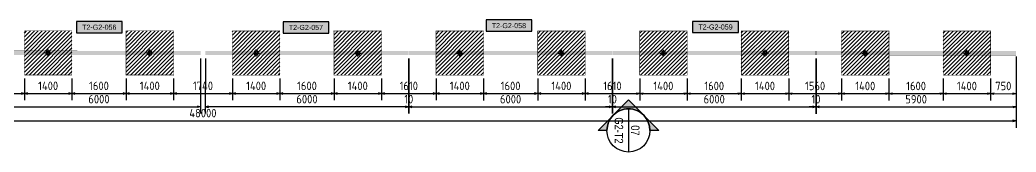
# Model space of a CAD drawing. Header units: centimetres. Extents: x -6122352 to 6876996, y -1694241 to 2592194.
# Drawn here: x 3323318 to 3352721, y 711461 to 715347 of the extents above; entities that cross this region are included whole.
import ezdxf
from ezdxf.enums import TextEntityAlignment as Align

# ---------------------------------------------------------------- set-up
doc = ezdxf.new("R2010")
doc.units = ezdxf.units.CM
doc.header["$MEASUREMENT"] = 0
doc.header["$PDMODE"] = 66
doc.header["$PDSIZE"] = 100
doc.linetypes.add('CENTER', pattern=[2, 1.25, -0.25, 0.25, -0.25])
doc.layers.get('Defpoints').update_dxf_attribs({"color": 255, "linetype": 'CENTER'})
for name, color, linetype in [('00-MI-DIM', 7, 'Continuous'), ('@MI-FOOTINGS', 7, 'Continuous'), ('@MI-TYPE-02', 6, 'Continuous'), ('PANEL-TAGS', 7, 'Continuous')]:
    doc.layers.add(name, color=color, linetype=linetype)
doc.styles.add('Arial Narrow', font='ARIALN.TTF', dxfattribs={"width": 0.95, "height": 500})
doc.styles.add('PANELTAG_STYLE', font='arial.ttf')
doc.styles.add('Schueco-BEMSTIL', font='isocpeur.ttf', dxfattribs={"width": 0.9})
doc.dimstyles.new('MI- JWC-TXT-2.5 MM', dxfattribs={"dimscale": 1.5, "dimtxt": 2.5, "dimasz": 1, "dimexe": 2, "dimexo": 1, "dimgap": 1, "dimtad": 1, "dimdec": 0, "dimdsep": 46, "dimtxsty": 'Schueco-BEMSTIL', "dimblk": 'OPEN30', "dimcen": 0, "dimdle": 2, "dimclrd": 140, "dimclre": 8, "dimclrt": 40, "dimadec": 0, "dimazin": 2, "dimtfac": 1, "dimtdec": 0, "dimtix": 1, "dimtmove": 2, "dimatfit": 3, "dimldrblk": 'OPEN', "dimfxl": 2, "dimlwd": -1, "dimlwe": -1, "dimarcsym": 0})

# ---------------------------------------------------------------- blocks, each defined once
blk = doc.blocks.new('_Open30')
at = {"color": 0, "linetype": 'ByBlock', "lineweight": -2}
for p, q in [((-1, 0.27), (0, 0)), ((0, 0), (-1, -0.27)), ((0, 0), (-1, 0))]:
    blk.add_line(p, q, dxfattribs=at)
blk = doc.blocks.new('*D964')
at = {"layer": '00-MI-DIM', "color": 8, "transparency": 16777216}
for p, q in [((436951, -173340), (438574, -173340)), ((436949, -179340), (438573, -179340))]:
    blk.add_line(p, q, dxfattribs=at)
at = {"layer": '00-MI-DIM', "color": 140, "transparency": 16777216}
blk.add_line((438373, -179240), (438374, -173440), dxfattribs=at)
at = {"layer": 'Defpoints', "color": 0, "transparency": 16777216}
for p in [(436851, -173340), (438374, -173340), (436849, -179340)]:
    blk.add_point(p, dxfattribs=at)
at = {"layer": '00-MI-DIM', "color": 140, "transparency": 16777216, "xscale": 100, "yscale": 100, "zscale": 100}
for p, rotation in [((438374, -173340), 89.98973417893167), ((438373, -179340), 269.9897341789317)]:
    blk.add_blockref('_Open30', p, dxfattribs=dict(at, rotation=rotation))
at = {"layer": '00-MI-DIM', "color": 40, "transparency": 16777216, "insert": (438149, -176340), "char_height": 250, "attachment_point": 5, "rotation": 89.9897, "style": 'Schueco-BEMSTIL'}
blk.add_mtext('6000', dxfattribs=at)
blk = doc.blocks.new('_Open')
at = {"color": 0, "linetype": 'ByBlock', "lineweight": -2}
for p, q in [((-1, 0), (0, 0)), ((-1, 0), (0, 0)), ((0, 0), (-1, 0))]:
    blk.add_line(p, q, dxfattribs=at)
blk = doc.blocks.new('*D965')
at = {"layer": '00-MI-DIM', "color": 8, "transparency": 16777216}
for p, q in [((436952, -167200), (438575, -167201)), ((436951, -173200), (438574, -173201))]:
    blk.add_line(p, q, dxfattribs=at)
at = {"layer": '00-MI-DIM', "color": 140, "transparency": 16777216}
blk.add_line((438375, -167301), (438374, -173101), dxfattribs=at)
at = {"layer": 'Defpoints', "color": 0, "transparency": 16777216}
for p in [(436852, -167200), (436851, -173200), (438374, -173201)]:
    blk.add_point(p, dxfattribs=at)
at = {"layer": '00-MI-DIM', "color": 140, "transparency": 16777216, "xscale": 100, "yscale": 100, "zscale": 100}
for p, rotation in [((438375, -167201), 89.98973417893167), ((438374, -173201), 269.9897341789317)]:
    blk.add_blockref('_Open30', p, dxfattribs=dict(at, rotation=rotation))
at = {"layer": '00-MI-DIM', "color": 40, "transparency": 16777216, "insert": (438150, -170200), "char_height": 250, "attachment_point": 5, "rotation": 89.9897, "style": 'Schueco-BEMSTIL'}
blk.add_mtext('6000', dxfattribs=at)
blk = doc.blocks.new('*D966')
at = {"layer": '00-MI-DIM', "color": 140, "transparency": 16777216}
for p, q in [((438376, -167091), (438376, -166991)), ((438375, -167201), (438375, -167191)), ((438375, -167301), (438375, -167401))]:
    blk.add_line(p, q, dxfattribs=at)
at = {"layer": '00-MI-DIM', "color": 8, "transparency": 16777216}
for p, q in [((436952, -167190), (438575, -167191)), ((436952, -167200), (438575, -167201))]:
    blk.add_line(p, q, dxfattribs=at)
at = {"layer": 'Defpoints', "color": 0, "transparency": 16777216}
for p in [(436852, -167190), (436852, -167200), (438375, -167191)]:
    blk.add_point(p, dxfattribs=at)
at = {"layer": '00-MI-DIM', "color": 140, "transparency": 16777216, "xscale": 100, "yscale": 100, "zscale": 100}
for p, rotation in [((438375, -167191), 269.9897341789317), ((438375, -167201), 89.98973417893167)]:
    blk.add_blockref('_Open30', p, dxfattribs=dict(at, rotation=rotation))
at = {"layer": '00-MI-DIM', "color": 40, "transparency": 16777216, "insert": (438150, -167195), "char_height": 250, "attachment_point": 5, "rotation": 89.9897, "style": 'Schueco-BEMSTIL'}
blk.add_mtext('10', dxfattribs=at)
blk = doc.blocks.new('*D967')
at = {"layer": '00-MI-DIM', "color": 8, "transparency": 16777216}
for p, q in [((436953, -161190), (438577, -161191)), ((436952, -167190), (438575, -167191))]:
    blk.add_line(p, q, dxfattribs=at)
at = {"layer": '00-MI-DIM', "color": 140, "transparency": 16777216}
blk.add_line((438376, -167091), (438377, -161291), dxfattribs=at)
at = {"layer": 'Defpoints', "color": 0, "transparency": 16777216}
for p in [(436853, -161190), (438377, -161191), (436852, -167190)]:
    blk.add_point(p, dxfattribs=at)
at = {"layer": '00-MI-DIM', "color": 140, "transparency": 16777216, "xscale": 100, "yscale": 100, "zscale": 100}
for p, rotation in [((438377, -161191), 89.98973417893167), ((438375, -167191), 269.9897341789317)]:
    blk.add_blockref('_Open30', p, dxfattribs=dict(at, rotation=rotation))
at = {"layer": '00-MI-DIM', "color": 40, "transparency": 16777216, "insert": (438151, -164190), "char_height": 250, "attachment_point": 5, "rotation": 89.9897, "style": 'Schueco-BEMSTIL'}
blk.add_mtext('6000', dxfattribs=at)
blk = doc.blocks.new('*D968')
at = {"layer": '00-MI-DIM', "color": 140, "transparency": 16777216}
for p, q in [((438377, -161081), (438377, -160981)), ((438377, -161191), (438377, -161181)), ((438377, -161291), (438377, -161391))]:
    blk.add_line(p, q, dxfattribs=at)
at = {"layer": '00-MI-DIM', "color": 8, "transparency": 16777216}
for p, q in [((436953, -161180), (438577, -161181)), ((436953, -161190), (438577, -161191))]:
    blk.add_line(p, q, dxfattribs=at)
at = {"layer": 'Defpoints', "color": 0, "transparency": 16777216}
for p in [(436853, -161180), (436853, -161190), (438377, -161181)]:
    blk.add_point(p, dxfattribs=at)
at = {"layer": '00-MI-DIM', "color": 140, "transparency": 16777216, "xscale": 100, "yscale": 100, "zscale": 100}
for p, rotation in [((438377, -161181), 269.9897341789317), ((438377, -161191), 89.98973417893167)]:
    blk.add_blockref('_Open30', p, dxfattribs=dict(at, rotation=rotation))
at = {"layer": '00-MI-DIM', "color": 40, "transparency": 16777216, "insert": (438152, -161185), "char_height": 250, "attachment_point": 5, "rotation": 89.9897, "style": 'Schueco-BEMSTIL'}
blk.add_mtext('10', dxfattribs=at)
blk = doc.blocks.new('*D969')
at = {"layer": '00-MI-DIM', "color": 8, "transparency": 16777216}
for p, q in [((436954, -155180), (438578, -155181)), ((436953, -161180), (438577, -161181))]:
    blk.add_line(p, q, dxfattribs=at)
at = {"layer": '00-MI-DIM', "color": 140, "transparency": 16777216}
blk.add_line((438377, -161081), (438378, -155281), dxfattribs=at)
at = {"layer": 'Defpoints', "color": 0, "transparency": 16777216}
for p in [(436854, -155180), (438378, -155181), (436853, -161180)]:
    blk.add_point(p, dxfattribs=at)
at = {"layer": '00-MI-DIM', "color": 140, "transparency": 16777216, "xscale": 100, "yscale": 100, "zscale": 100}
for p, rotation in [((438378, -155181), 89.98973417893167), ((438377, -161181), 269.9897341789317)]:
    blk.add_blockref('_Open30', p, dxfattribs=dict(at, rotation=rotation))
at = {"layer": '00-MI-DIM', "color": 40, "transparency": 16777216, "insert": (438152, -158180), "char_height": 250, "attachment_point": 5, "rotation": 89.9897, "style": 'Schueco-BEMSTIL'}
blk.add_mtext('6000', dxfattribs=at)
blk = doc.blocks.new('*D970')
at = {"layer": '00-MI-DIM', "color": 8, "transparency": 16777216}
for p, q in [((436954, -155170), (438578, -155171)), ((436954, -155180), (438578, -155181))]:
    blk.add_line(p, q, dxfattribs=at)
at = {"layer": '00-MI-DIM', "color": 140, "transparency": 16777216}
for p, q in [((438378, -155071), (438378, -154971)), ((438378, -155181), (438378, -155171)), ((438378, -155281), (438378, -155381))]:
    blk.add_line(p, q, dxfattribs=at)
at = {"layer": 'Defpoints', "color": 0, "transparency": 16777216}
for p in [(436854, -155170), (436854, -155180), (438378, -155171)]:
    blk.add_point(p, dxfattribs=at)
at = {"layer": '00-MI-DIM', "color": 140, "transparency": 16777216, "xscale": 100, "yscale": 100, "zscale": 100}
for p, rotation in [((438378, -155171), 269.9897341789317), ((438378, -155181), 89.98973417893167)]:
    blk.add_blockref('_Open30', p, dxfattribs=dict(at, rotation=rotation))
at = {"layer": '00-MI-DIM', "color": 40, "transparency": 16777216, "insert": (438153, -155175), "char_height": 250, "attachment_point": 5, "rotation": 89.9897, "style": 'Schueco-BEMSTIL'}
blk.add_mtext('10', dxfattribs=at)
blk = doc.blocks.new('*D971')
at = {"layer": '00-MI-DIM', "color": 8, "transparency": 16777216}
for p, q in [((436955, -149270), (438579, -149270)), ((436954, -155170), (438578, -155171))]:
    blk.add_line(p, q, dxfattribs=at)
at = {"layer": '00-MI-DIM', "color": 140, "transparency": 16777216}
blk.add_line((438378, -155071), (438379, -149370), dxfattribs=at)
at = {"layer": 'Defpoints', "color": 0, "transparency": 16777216}
for p in [(436855, -149270), (438379, -149270), (436854, -155170)]:
    blk.add_point(p, dxfattribs=at)
at = {"layer": '00-MI-DIM', "color": 140, "transparency": 16777216, "xscale": 100, "yscale": 100, "zscale": 100}
for p, rotation in [((438379, -149270), 89.98973417893167), ((438378, -155171), 269.9897341789317)]:
    blk.add_blockref('_Open30', p, dxfattribs=dict(at, rotation=rotation))
at = {"layer": '00-MI-DIM', "color": 40, "transparency": 16777216, "insert": (438153, -152220), "char_height": 250, "attachment_point": 5, "rotation": 89.9897, "style": 'Schueco-BEMSTIL'}
blk.add_mtext('5900', dxfattribs=at)
blk = doc.blocks.new('*D972')
at = {"layer": '00-MI-DIM', "color": 8, "transparency": 16777216}
for p, q in [((436895, -149271), (438991, -149272)), ((436887, -197272), (438982, -197272))]:
    blk.add_line(p, q, dxfattribs=at)
at = {"layer": '00-MI-DIM', "color": 140, "transparency": 16777216}
blk.add_line((438782, -197172), (438791, -149372), dxfattribs=at)
at = {"layer": 'Defpoints', "color": 0, "transparency": 16777216}
for p in [(436795, -149271), (438791, -149272), (436787, -197272)]:
    blk.add_point(p, dxfattribs=at)
at = {"layer": '00-MI-DIM', "color": 140, "transparency": 16777216, "xscale": 100, "yscale": 100, "zscale": 100}
for p, rotation in [((438791, -149272), 89.98973417893167), ((438782, -197272), 269.9897341789317)]:
    blk.add_blockref('_Open30', p, dxfattribs=dict(at, rotation=rotation))
at = {"layer": '00-MI-DIM', "color": 40, "transparency": 16777216, "insert": (438561, -173272), "char_height": 250, "attachment_point": 5, "rotation": 89.9897, "style": 'Schueco-BEMSTIL'}
blk.add_mtext('48000', dxfattribs=at)
blk = doc.blocks.new('T2-FOOTING PLAN')
at = {"layer": '@MI-FOOTINGS', "transparency": 33554679}
h = blk.add_hatch(dxfattribs=at)
h.set_pattern_fill('ANSI31', color=8, scale=650)
h.paths.add_polyline_path([(-700, 650), (700, 650), (700, -650), (-700, -650)])
at = {"layer": '@MI-FOOTINGS', "color": 160, "true_color": 0x3340f0, "const_width": 15}
blk.add_lwpolyline([(-700, 650), (700, 650), (700, -650), (-700, -650)], close=True, dxfattribs=at)
at = {"layer": '@MI-FOOTINGS', "color": 30}
blk.add_point((0, 0), dxfattribs=at)
blk = doc.blocks.new('*D951')
at = {"layer": '00-MI-DIM', "color": 8, "transparency": 16777216}
for p, q in [((437541, -178540), (438183, -178540)), ((437540, -180150), (438183, -180150))]:
    blk.add_line(p, q, dxfattribs=at)
at = {"layer": '00-MI-DIM', "color": 140, "transparency": 16777216}
blk.add_line((437983, -180050), (437983, -178640), dxfattribs=at)
at = {"layer": 'Defpoints', "color": 0, "transparency": 16777216}
for p in [(437441, -178540), (437983, -178540), (437440, -180150)]:
    blk.add_point(p, dxfattribs=at)
at = {"layer": '00-MI-DIM', "color": 140, "transparency": 16777216, "xscale": 100, "yscale": 100, "zscale": 100}
for p, rotation in [((437983, -178540), 89.98973417893167), ((437983, -180150), 269.9897341789317)]:
    blk.add_blockref('_Open30', p, dxfattribs=dict(at, rotation=rotation))
at = {"layer": '00-MI-DIM', "color": 40, "transparency": 16777216, "insert": (437758, -179345), "char_height": 250, "attachment_point": 5, "rotation": 89.9897, "style": 'Schueco-BEMSTIL'}
blk.add_mtext('1610', dxfattribs=at)
blk = doc.blocks.new('*D952')
at = {"layer": '00-MI-DIM', "color": 8, "transparency": 16777216}
for p, q in [((437541, -177140), (438184, -177140)), ((437541, -178540), (438183, -178540))]:
    blk.add_line(p, q, dxfattribs=at)
at = {"layer": '00-MI-DIM', "color": 140, "transparency": 16777216}
blk.add_line((437983, -178440), (437984, -177240), dxfattribs=at)
at = {"layer": 'Defpoints', "color": 0, "transparency": 16777216}
for p in [(437441, -177140), (437984, -177140), (437441, -178540)]:
    blk.add_point(p, dxfattribs=at)
at = {"layer": '00-MI-DIM', "color": 140, "transparency": 16777216, "xscale": 100, "yscale": 100, "zscale": 100}
for p, rotation in [((437984, -177140), 89.98973417893167), ((437983, -178540), 269.9897341789317)]:
    blk.add_blockref('_Open30', p, dxfattribs=dict(at, rotation=rotation))
at = {"layer": '00-MI-DIM', "color": 40, "transparency": 16777216, "insert": (437758, -177840), "char_height": 250, "attachment_point": 5, "rotation": 89.9897, "style": 'Schueco-BEMSTIL'}
blk.add_mtext('1400', dxfattribs=at)
blk = doc.blocks.new('*D953')
at = {"layer": '00-MI-DIM', "color": 8, "transparency": 16777216}
for p, q in [((437541, -175540), (438184, -175540)), ((437541, -177140), (438184, -177140))]:
    blk.add_line(p, q, dxfattribs=at)
at = {"layer": '00-MI-DIM', "color": 140, "transparency": 16777216}
blk.add_line((437984, -177040), (437984, -175640), dxfattribs=at)
at = {"layer": 'Defpoints', "color": 0, "transparency": 16777216}
for p in [(437441, -175540), (437984, -175540), (437441, -177140)]:
    blk.add_point(p, dxfattribs=at)
at = {"layer": '00-MI-DIM', "color": 140, "transparency": 16777216, "xscale": 100, "yscale": 100, "zscale": 100}
for p, rotation in [((437984, -175540), 89.98973417893167), ((437984, -177140), 269.9897341789317)]:
    blk.add_blockref('_Open30', p, dxfattribs=dict(at, rotation=rotation))
at = {"layer": '00-MI-DIM', "color": 40, "transparency": 16777216, "insert": (437759, -176340), "char_height": 250, "attachment_point": 5, "rotation": 89.9897, "style": 'Schueco-BEMSTIL'}
blk.add_mtext('1600', dxfattribs=at)
blk = doc.blocks.new('*D954')
at = {"layer": '00-MI-DIM', "color": 8, "transparency": 16777216}
for p, q in [((437542, -174140), (438184, -174140)), ((437541, -175540), (438184, -175540))]:
    blk.add_line(p, q, dxfattribs=at)
at = {"layer": '00-MI-DIM', "color": 140, "transparency": 16777216}
blk.add_line((437984, -175440), (437984, -174240), dxfattribs=at)
at = {"layer": 'Defpoints', "color": 0, "transparency": 16777216}
for p in [(437442, -174140), (437984, -174140), (437441, -175540)]:
    blk.add_point(p, dxfattribs=at)
at = {"layer": '00-MI-DIM', "color": 140, "transparency": 16777216, "xscale": 100, "yscale": 100, "zscale": 100}
for p, rotation in [((437984, -174140), 89.98973417893167), ((437984, -175540), 269.9897341789317)]:
    blk.add_blockref('_Open30', p, dxfattribs=dict(at, rotation=rotation))
at = {"layer": '00-MI-DIM', "color": 40, "transparency": 16777216, "insert": (437759, -174840), "char_height": 250, "attachment_point": 5, "rotation": 89.9897, "style": 'Schueco-BEMSTIL'}
blk.add_mtext('1400', dxfattribs=at)
blk = doc.blocks.new('*D955')
at = {"layer": '00-MI-DIM', "color": 8, "transparency": 16777216}
for p, q in [((437543, -172400), (438184, -172400)), ((437542, -174140), (438184, -174140))]:
    blk.add_line(p, q, dxfattribs=at)
at = {"layer": '00-MI-DIM', "color": 140, "transparency": 16777216}
blk.add_line((437984, -174040), (437984, -172500), dxfattribs=at)
at = {"layer": 'Defpoints', "color": 0, "transparency": 16777216}
for p in [(437443, -172400), (437984, -172400), (437442, -174140)]:
    blk.add_point(p, dxfattribs=at)
at = {"layer": '00-MI-DIM', "color": 140, "transparency": 16777216, "xscale": 100, "yscale": 100, "zscale": 100}
for p, rotation in [((437984, -172400), 89.98973417893167), ((437984, -174140), 269.9897341789317)]:
    blk.add_blockref('_Open30', p, dxfattribs=dict(at, rotation=rotation))
at = {"layer": '00-MI-DIM', "color": 40, "transparency": 16777216, "insert": (437759, -173270), "char_height": 250, "attachment_point": 5, "rotation": 89.9897, "style": 'Schueco-BEMSTIL'}
blk.add_mtext('1740', dxfattribs=at)
blk = doc.blocks.new('*D956')
at = {"layer": '00-MI-DIM', "color": 8, "transparency": 16777216}
for p, q in [((437543, -171000), (438185, -171000)), ((437543, -172400), (438184, -172400))]:
    blk.add_line(p, q, dxfattribs=at)
at = {"layer": '00-MI-DIM', "color": 140, "transparency": 16777216}
blk.add_line((437984, -172300), (437985, -171100), dxfattribs=at)
at = {"layer": 'Defpoints', "color": 0, "transparency": 16777216}
for p in [(437443, -171000), (437985, -171000), (437443, -172400)]:
    blk.add_point(p, dxfattribs=at)
at = {"layer": '00-MI-DIM', "color": 140, "transparency": 16777216, "xscale": 100, "yscale": 100, "zscale": 100}
for p, rotation in [((437985, -171000), 89.98973417893167), ((437984, -172400), 269.9897341789317)]:
    blk.add_blockref('_Open30', p, dxfattribs=dict(at, rotation=rotation))
at = {"layer": '00-MI-DIM', "color": 40, "transparency": 16777216, "insert": (437760, -171700), "char_height": 250, "attachment_point": 5, "rotation": 89.9897, "style": 'Schueco-BEMSTIL'}
blk.add_mtext('1400', dxfattribs=at)
blk = doc.blocks.new('*D957')
at = {"layer": '00-MI-DIM', "color": 8, "transparency": 16777216}
for p, q in [((437543, -169400), (438185, -169400)), ((437543, -171000), (438185, -171000))]:
    blk.add_line(p, q, dxfattribs=at)
at = {"layer": '00-MI-DIM', "color": 140, "transparency": 16777216}
blk.add_line((437985, -170900), (437985, -169500), dxfattribs=at)
at = {"layer": 'Defpoints', "color": 0, "transparency": 16777216}
for p in [(437443, -169400), (437985, -169400), (437443, -171000)]:
    blk.add_point(p, dxfattribs=at)
at = {"layer": '00-MI-DIM', "color": 140, "transparency": 16777216, "xscale": 100, "yscale": 100, "zscale": 100}
for p, rotation in [((437985, -169400), 89.98973417893167), ((437985, -171000), 269.9897341789317)]:
    blk.add_blockref('_Open30', p, dxfattribs=dict(at, rotation=rotation))
at = {"layer": '00-MI-DIM', "color": 40, "transparency": 16777216, "insert": (437760, -170200), "char_height": 250, "attachment_point": 5, "rotation": 89.9897, "style": 'Schueco-BEMSTIL'}
blk.add_mtext('1600', dxfattribs=at)
blk = doc.blocks.new('*D973')
at = {"layer": '00-MI-DIM', "color": 8, "transparency": 16777216}
for p, q in [((437543, -168000), (438185, -168000)), ((437543, -169400), (438185, -169400))]:
    blk.add_line(p, q, dxfattribs=at)
at = {"layer": '00-MI-DIM', "color": 140, "transparency": 16777216}
blk.add_line((437985, -169300), (437985, -168100), dxfattribs=at)
at = {"layer": 'Defpoints', "color": 0, "transparency": 16777216}
for p in [(437443, -168000), (437985, -168000), (437443, -169400)]:
    blk.add_point(p, dxfattribs=at)
at = {"layer": '00-MI-DIM', "color": 140, "transparency": 16777216, "xscale": 100, "yscale": 100, "zscale": 100}
for p, rotation in [((437985, -168000), 89.98973417893167), ((437985, -169400), 269.9897341789317)]:
    blk.add_blockref('_Open30', p, dxfattribs=dict(at, rotation=rotation))
at = {"layer": '00-MI-DIM', "color": 40, "transparency": 16777216, "insert": (437760, -168700), "char_height": 250, "attachment_point": 5, "rotation": 89.9897, "style": 'Schueco-BEMSTIL'}
blk.add_mtext('1400', dxfattribs=at)
blk = doc.blocks.new('*D974')
at = {"layer": '00-MI-DIM', "color": 8, "transparency": 16777216}
for p, q in [((437544, -166390), (438185, -166390)), ((437543, -168000), (438185, -168000))]:
    blk.add_line(p, q, dxfattribs=at)
at = {"layer": '00-MI-DIM', "color": 140, "transparency": 16777216}
blk.add_line((437985, -167900), (437985, -166490), dxfattribs=at)
at = {"layer": 'Defpoints', "color": 0, "transparency": 16777216}
for p in [(437444, -166390), (437985, -166390), (437443, -168000)]:
    blk.add_point(p, dxfattribs=at)
at = {"layer": '00-MI-DIM', "color": 140, "transparency": 16777216, "xscale": 100, "yscale": 100, "zscale": 100}
for p, rotation in [((437985, -166390), 89.98973417893167), ((437985, -168000), 269.9897341789317)]:
    blk.add_blockref('_Open30', p, dxfattribs=dict(at, rotation=rotation))
at = {"layer": '00-MI-DIM', "color": 40, "transparency": 16777216, "insert": (437760, -167195), "char_height": 250, "attachment_point": 5, "rotation": 89.9897, "style": 'Schueco-BEMSTIL'}
blk.add_mtext('1610', dxfattribs=at)
blk = doc.blocks.new('*D975')
at = {"layer": '00-MI-DIM', "color": 8, "transparency": 16777216}
for p, q in [((437544, -164990), (438186, -164990)), ((437544, -166390), (438185, -166390))]:
    blk.add_line(p, q, dxfattribs=at)
at = {"layer": '00-MI-DIM', "color": 140, "transparency": 16777216}
blk.add_line((437985, -166290), (437986, -165090), dxfattribs=at)
at = {"layer": 'Defpoints', "color": 0, "transparency": 16777216}
for p in [(437444, -164990), (437986, -164990), (437444, -166390)]:
    blk.add_point(p, dxfattribs=at)
at = {"layer": '00-MI-DIM', "color": 140, "transparency": 16777216, "xscale": 100, "yscale": 100, "zscale": 100}
for p, rotation in [((437986, -164990), 89.98973417893167), ((437985, -166390), 269.9897341789317)]:
    blk.add_blockref('_Open30', p, dxfattribs=dict(at, rotation=rotation))
at = {"layer": '00-MI-DIM', "color": 40, "transparency": 16777216, "insert": (437761, -165690), "char_height": 250, "attachment_point": 5, "rotation": 89.9897, "style": 'Schueco-BEMSTIL'}
blk.add_mtext('1400', dxfattribs=at)
blk = doc.blocks.new('*D976')
at = {"layer": '00-MI-DIM', "color": 8, "transparency": 16777216}
for p, q in [((437544, -163390), (438186, -163390)), ((437544, -164990), (438186, -164990))]:
    blk.add_line(p, q, dxfattribs=at)
at = {"layer": '00-MI-DIM', "color": 140, "transparency": 16777216}
blk.add_line((437986, -164890), (437986, -163490), dxfattribs=at)
at = {"layer": 'Defpoints', "color": 0, "transparency": 16777216}
for p in [(437444, -163390), (437986, -163390), (437444, -164990)]:
    blk.add_point(p, dxfattribs=at)
at = {"layer": '00-MI-DIM', "color": 140, "transparency": 16777216, "xscale": 100, "yscale": 100, "zscale": 100}
for p, rotation in [((437986, -163390), 89.98973417893167), ((437986, -164990), 269.9897341789317)]:
    blk.add_blockref('_Open30', p, dxfattribs=dict(at, rotation=rotation))
at = {"layer": '00-MI-DIM', "color": 40, "transparency": 16777216, "insert": (437761, -164190), "char_height": 250, "attachment_point": 5, "rotation": 89.9897, "style": 'Schueco-BEMSTIL'}
blk.add_mtext('1600', dxfattribs=at)
blk = doc.blocks.new('*D977')
at = {"layer": '00-MI-DIM', "color": 8, "transparency": 16777216}
for p, q in [((437544, -161990), (438186, -161990)), ((437544, -163390), (438186, -163390))]:
    blk.add_line(p, q, dxfattribs=at)
at = {"layer": '00-MI-DIM', "color": 140, "transparency": 16777216}
blk.add_line((437986, -163290), (437986, -162090), dxfattribs=at)
at = {"layer": 'Defpoints', "color": 0, "transparency": 16777216}
for p in [(437444, -161990), (437986, -161990), (437444, -163390)]:
    blk.add_point(p, dxfattribs=at)
at = {"layer": '00-MI-DIM', "color": 140, "transparency": 16777216, "xscale": 100, "yscale": 100, "zscale": 100}
for p, rotation in [((437986, -161990), 89.98973417893167), ((437986, -163390), 269.9897341789317)]:
    blk.add_blockref('_Open30', p, dxfattribs=dict(at, rotation=rotation))
at = {"layer": '00-MI-DIM', "color": 40, "transparency": 16777216, "insert": (437761, -162690), "char_height": 250, "attachment_point": 5, "rotation": 89.9897, "style": 'Schueco-BEMSTIL'}
blk.add_mtext('1400', dxfattribs=at)
blk = doc.blocks.new('*D978')
at = {"layer": '00-MI-DIM', "color": 8, "transparency": 16777216}
for p, q in [((437545, -160380), (438187, -160380)), ((437544, -161990), (438186, -161990))]:
    blk.add_line(p, q, dxfattribs=at)
at = {"layer": '00-MI-DIM', "color": 140, "transparency": 16777216}
blk.add_line((437986, -161890), (437987, -160480), dxfattribs=at)
at = {"layer": 'Defpoints', "color": 0, "transparency": 16777216}
for p in [(437445, -160380), (437987, -160380), (437444, -161990)]:
    blk.add_point(p, dxfattribs=at)
at = {"layer": '00-MI-DIM', "color": 140, "transparency": 16777216, "xscale": 100, "yscale": 100, "zscale": 100}
for p, rotation in [((437987, -160380), 89.98973417893167), ((437986, -161990), 269.9897341789317)]:
    blk.add_blockref('_Open30', p, dxfattribs=dict(at, rotation=rotation))
at = {"layer": '00-MI-DIM', "color": 40, "transparency": 16777216, "insert": (437761, -161185), "char_height": 250, "attachment_point": 5, "rotation": 89.9897, "style": 'Schueco-BEMSTIL'}
blk.add_mtext('1610', dxfattribs=at)
blk = doc.blocks.new('*D979')
at = {"layer": '00-MI-DIM', "color": 8, "transparency": 16777216}
for p, q in [((437545, -158980), (438187, -158980)), ((437545, -160380), (438187, -160380))]:
    blk.add_line(p, q, dxfattribs=at)
at = {"layer": '00-MI-DIM', "color": 140, "transparency": 16777216}
blk.add_line((437987, -160280), (437987, -159080), dxfattribs=at)
at = {"layer": 'Defpoints', "color": 0, "transparency": 16777216}
for p in [(437445, -158980), (437987, -158980), (437445, -160380)]:
    blk.add_point(p, dxfattribs=at)
at = {"layer": '00-MI-DIM', "color": 140, "transparency": 16777216, "xscale": 100, "yscale": 100, "zscale": 100}
for p, rotation in [((437987, -158980), 89.98973417893167), ((437987, -160380), 269.9897341789317)]:
    blk.add_blockref('_Open30', p, dxfattribs=dict(at, rotation=rotation))
at = {"layer": '00-MI-DIM', "color": 40, "transparency": 16777216, "insert": (437762, -159680), "char_height": 250, "attachment_point": 5, "rotation": 89.9897, "style": 'Schueco-BEMSTIL'}
blk.add_mtext('1400', dxfattribs=at)
blk = doc.blocks.new('*D980')
at = {"layer": '00-MI-DIM', "color": 8, "transparency": 16777216}
for p, q in [((437545, -157380), (438187, -157380)), ((437545, -158980), (438187, -158980))]:
    blk.add_line(p, q, dxfattribs=at)
at = {"layer": '00-MI-DIM', "color": 140, "transparency": 16777216}
blk.add_line((437987, -158880), (437987, -157480), dxfattribs=at)
at = {"layer": 'Defpoints', "color": 0, "transparency": 16777216}
for p in [(437445, -157380), (437987, -157380), (437445, -158980)]:
    blk.add_point(p, dxfattribs=at)
at = {"layer": '00-MI-DIM', "color": 140, "transparency": 16777216, "xscale": 100, "yscale": 100, "zscale": 100}
for p, rotation in [((437987, -157380), 89.98973417893167), ((437987, -158980), 269.9897341789317)]:
    blk.add_blockref('_Open30', p, dxfattribs=dict(at, rotation=rotation))
at = {"layer": '00-MI-DIM', "color": 40, "transparency": 16777216, "insert": (437762, -158180), "char_height": 250, "attachment_point": 5, "rotation": 89.9897, "style": 'Schueco-BEMSTIL'}
blk.add_mtext('1600', dxfattribs=at)
blk = doc.blocks.new('*D981')
at = {"layer": '00-MI-DIM', "color": 8, "transparency": 16777216}
for p, q in [((437545, -155980), (438187, -155980)), ((437545, -157380), (438187, -157380))]:
    blk.add_line(p, q, dxfattribs=at)
at = {"layer": '00-MI-DIM', "color": 140, "transparency": 16777216}
blk.add_line((437987, -157280), (437987, -156080), dxfattribs=at)
at = {"layer": 'Defpoints', "color": 0, "transparency": 16777216}
for p in [(437445, -155980), (437987, -155980), (437445, -157380)]:
    blk.add_point(p, dxfattribs=at)
at = {"layer": '00-MI-DIM', "color": 140, "transparency": 16777216, "xscale": 100, "yscale": 100, "zscale": 100}
for p, rotation in [((437987, -155980), 89.98973417893167), ((437987, -157380), 269.9897341789317)]:
    blk.add_blockref('_Open30', p, dxfattribs=dict(at, rotation=rotation))
at = {"layer": '00-MI-DIM', "color": 40, "transparency": 16777216, "insert": (437762, -156680), "char_height": 250, "attachment_point": 5, "rotation": 89.9897, "style": 'Schueco-BEMSTIL'}
blk.add_mtext('1400', dxfattribs=at)
blk = doc.blocks.new('*D982')
at = {"layer": '00-MI-DIM', "color": 8, "transparency": 16777216}
for p, q in [((437546, -154421), (438188, -154421)), ((437545, -155980), (438187, -155980))]:
    blk.add_line(p, q, dxfattribs=at)
at = {"layer": '00-MI-DIM', "color": 140, "transparency": 16777216}
blk.add_line((437987, -155880), (437988, -154521), dxfattribs=at)
at = {"layer": 'Defpoints', "color": 0, "transparency": 16777216}
for p in [(437446, -154421), (437988, -154421), (437445, -155980)]:
    blk.add_point(p, dxfattribs=at)
at = {"layer": '00-MI-DIM', "color": 140, "transparency": 16777216, "xscale": 100, "yscale": 100, "zscale": 100}
for p, rotation in [((437988, -154421), 89.98973417893167), ((437987, -155980), 269.9897341789317)]:
    blk.add_blockref('_Open30', p, dxfattribs=dict(at, rotation=rotation))
at = {"layer": '00-MI-DIM', "color": 40, "transparency": 16777216, "insert": (437762, -155201), "char_height": 250, "attachment_point": 5, "rotation": 89.9897, "style": 'Schueco-BEMSTIL'}
blk.add_mtext('1560', dxfattribs=at)
blk = doc.blocks.new('*D983')
at = {"layer": '00-MI-DIM', "color": 8, "transparency": 16777216}
for p, q in [((437546, -153021), (438188, -153021)), ((437546, -154421), (438188, -154421))]:
    blk.add_line(p, q, dxfattribs=at)
at = {"layer": '00-MI-DIM', "color": 140, "transparency": 16777216}
blk.add_line((437988, -154321), (437988, -153121), dxfattribs=at)
at = {"layer": 'Defpoints', "color": 0, "transparency": 16777216}
for p in [(437446, -153021), (437988, -153021), (437446, -154421)]:
    blk.add_point(p, dxfattribs=at)
at = {"layer": '00-MI-DIM', "color": 140, "transparency": 16777216, "xscale": 100, "yscale": 100, "zscale": 100}
for p, rotation in [((437988, -153021), 89.98973417893167), ((437988, -154421), 269.9897341789317)]:
    blk.add_blockref('_Open30', p, dxfattribs=dict(at, rotation=rotation))
at = {"layer": '00-MI-DIM', "color": 40, "transparency": 16777216, "insert": (437763, -153721), "char_height": 250, "attachment_point": 5, "rotation": 89.9897, "style": 'Schueco-BEMSTIL'}
blk.add_mtext('1400', dxfattribs=at)
blk = doc.blocks.new('*D984')
at = {"layer": '00-MI-DIM', "color": 8, "transparency": 16777216}
for p, q in [((437546, -151421), (438188, -151421)), ((437546, -153021), (438188, -153021))]:
    blk.add_line(p, q, dxfattribs=at)
at = {"layer": '00-MI-DIM', "color": 140, "transparency": 16777216}
blk.add_line((437988, -152921), (437988, -151521), dxfattribs=at)
at = {"layer": 'Defpoints', "color": 0, "transparency": 16777216}
for p in [(437446, -151421), (437988, -151421), (437446, -153021)]:
    blk.add_point(p, dxfattribs=at)
at = {"layer": '00-MI-DIM', "color": 140, "transparency": 16777216, "xscale": 100, "yscale": 100, "zscale": 100}
for p, rotation in [((437988, -151421), 89.98973417893167), ((437988, -153021), 269.9897341789317)]:
    blk.add_blockref('_Open30', p, dxfattribs=dict(at, rotation=rotation))
at = {"layer": '00-MI-DIM', "color": 40, "transparency": 16777216, "insert": (437763, -152221), "char_height": 250, "attachment_point": 5, "rotation": 89.9897, "style": 'Schueco-BEMSTIL'}
blk.add_mtext('1600', dxfattribs=at)
blk = doc.blocks.new('*D985')
at = {"layer": '00-MI-DIM', "color": 8, "transparency": 16777216}
for p, q in [((437547, -150021), (438188, -150021)), ((437546, -151421), (438188, -151421))]:
    blk.add_line(p, q, dxfattribs=at)
at = {"layer": '00-MI-DIM', "color": 140, "transparency": 16777216}
blk.add_line((437988, -151321), (437988, -150121), dxfattribs=at)
at = {"layer": 'Defpoints', "color": 0, "transparency": 16777216}
for p in [(437447, -150021), (437988, -150021), (437446, -151421)]:
    blk.add_point(p, dxfattribs=at)
at = {"layer": '00-MI-DIM', "color": 140, "transparency": 16777216, "xscale": 100, "yscale": 100, "zscale": 100}
for p, rotation in [((437988, -150021), 89.98973417893167), ((437988, -151421), 269.9897341789317)]:
    blk.add_blockref('_Open30', p, dxfattribs=dict(at, rotation=rotation))
at = {"layer": '00-MI-DIM', "color": 40, "transparency": 16777216, "insert": (437763, -150721), "char_height": 250, "attachment_point": 5, "rotation": 89.9897, "style": 'Schueco-BEMSTIL'}
blk.add_mtext('1400', dxfattribs=at)
blk = doc.blocks.new('*D986')
at = {"layer": '00-MI-DIM', "color": 8, "transparency": 16777216}
for p, q in [((436955, -149271), (438189, -149271)), ((437547, -150021), (438188, -150021))]:
    blk.add_line(p, q, dxfattribs=at)
at = {"layer": '00-MI-DIM', "color": 140, "transparency": 16777216}
blk.add_line((437988, -149921), (437989, -149371), dxfattribs=at)
at = {"layer": 'Defpoints', "color": 0, "transparency": 16777216}
for p in [(436855, -149271), (437989, -149271), (437447, -150021)]:
    blk.add_point(p, dxfattribs=at)
at = {"layer": '00-MI-DIM', "color": 140, "transparency": 16777216, "xscale": 100, "yscale": 100, "zscale": 100}
for p, rotation in [((437989, -149271), 89.98973417893167), ((437988, -150021), 269.9897341789317)]:
    blk.add_blockref('_Open30', p, dxfattribs=dict(at, rotation=rotation))
at = {"layer": '00-MI-DIM', "color": 40, "transparency": 16777216, "insert": (437763, -149646), "char_height": 250, "attachment_point": 5, "rotation": 89.9897, "style": 'Schueco-BEMSTIL'}
blk.add_mtext('750', dxfattribs=at)
blk = doc.blocks.new('*U1430')
h = blk.add_hatch(color=94)
edge = h.paths.add_edge_path()
edge.add_line((0, -6.35), (0, -8.98))
edge.add_line((0, -8.98), (-8.98, 0))
edge.add_line((-8.98, 0), (0, 8.98))
edge.add_line((0, 8.98), (0, 6.35))
edge.add_arc((0, 0), 6.35, 90, 270)
at = {"color": 94}
blk.add_line((-6.35, 0), (6.35, 0), dxfattribs=at)
for points in [[(0, -6.35), (0, -8.98), (-8.98, 0), (0, 8.98), (0, 6.35, 1)], [(-4.49, 4.49, 0.414214), (-4.49, -4.49), (-8.98, 0), (-4.49, 4.49)]]:
    blk.add_lwpolyline(points, format="xyb", close=True)
blk.add_circle((0, 0), 6.35, dxfattribs=at)
at = {"style": 'Arial Narrow', "width": 0.95, "flags": 8}
blk.add_attdef('VIEWNUMBER', text='', height=2.5, dxfattribs=at).set_placement((0, 0), align=Align.BOTTOM_CENTER)
blk.add_attdef('SHEETNUMBER', text='', height=2.5, dxfattribs=at).set_placement((0, -1.59), align=Align.TOP_CENTER)
blk = doc.blocks.new('PANELTAG')
at = {"layer": 'PANEL-TAGS', "color": 1}
blk.add_lwpolyline([(-13.5, -3.3), (13.5, -3.3), (13.5, 3.3), (-13.5, 3.3)], close=True, dxfattribs=at)
at = {"layer": 'PANEL-TAGS', "color": 40, "true_color": 0xffd700}
blk.add_solid([(-13.5, -3.3), (13.5, -3.3), (-13.5, 3.3), (13.5, 3.3)], dxfattribs=at)
at = {"layer": 'PANEL-TAGS', "color": 5, "style": 'PANELTAG_STYLE'}
blk.add_attdef('TAGNO', text='', height=3, dxfattribs=at).set_placement((0, 0), align=Align.CENTER)
blk = doc.blocks.new('T2-PARTITION WALL')
at = {"layer": '@MI-TYPE-02'}
h = blk.add_hatch(color=256, dxfattribs=at)
h.dxf.hatch_style = 1
h.paths.add_polyline_path([(-71, -42098.6), (-68.9, -48000.4), (51.1, -48000.4), (49, -42098.6)])
h.paths.add_polyline_path([(-68.9, -36088.6), (-71, -42088.6), (49, -42088.6), (51.1, -36088.6)])
h.paths.add_polyline_path([(-66.8, -30078.6), (-68.9, -36078.6), (51.1, -36078.6), (53.2, -30078.6)])
h.paths.add_polyline_path([(-64.6, -24068.6), (-66.8, -30068.6), (53.2, -30068.6), (55.4, -24068.6)])
h.paths.add_polyline_path([(-64.6, -23929), (-63.5, -17929), (56.5, -17929.1), (55.4, -23929.1)])
h.paths.add_polyline_path([(-63.5, -17919), (-62.4, -11919), (57.6, -11919.1), (56.5, -17919.1)])
h.paths.add_polyline_path([(-62.4, -11909), (-61.4, -5909), (58.6, -5909.1), (57.6, -11909.1)])
h.paths.add_polyline_path([(-61.4, -5899), (-60, 0), (60, 0), (58.6, -5899.1)])
at = {"layer": '@MI-TYPE-02', "const_width": 2.5}
for points in [[(-61.4, -5899), (-60, 0), (60, 0), (58.6, -5899.1)], [(-62.4, -11909), (-61.4, -5909), (58.6, -5909.1), (57.6, -11909.1)], [(-63.5, -17919), (-62.4, -11919), (57.6, -11919.1), (56.5, -17919.1)], [(-64.6, -23929), (-63.5, -17929), (56.5, -17929.1), (55.4, -23929.1)], [(-64.6, -24068.6), (-66.8, -30068.6), (53.2, -30068.6), (55.4, -24068.6)]]:
    blk.add_lwpolyline(points, close=True, dxfattribs=at)
at = {"layer": '@MI-FOOTINGS', "rotation": 89.98973417812736}
for p in [(1.2, -1449.5), (0.6, -4449.5), (0, -7409.1), (-0.6, -10409.1), (-1.1, -13419.1), (-1.6, -16419.1), (-2.2, -19429.1), (-2.7, -22429.1), (-3.8, -25568.6), (-4.4, -28568.6)]:
    blk.add_blockref('T2-FOOTING PLAN', p, dxfattribs=at)
at = {"layer": '00-MI-DIM'}
for base, p1, p2, picture, middle, set_off in [((1995.4, -0.4), (-8.9, -48000.4), (0, 0), '*D972', (1766.1, -24000.5), (-436795.4, 149271.2)), ((1193.1594, -0.2138), (651.3106, -749.6447), (59.9857, -0.0107), '*D986', (968.0922, -374.9375), (-436795.3779, 149271.1765)), ((1193, -749.7), (651.1, -2149.6), (651.3, -749.6), '*D985', (967.9, -1449.7), (-436795.4, 149271.2)), ((1192.8, -2149.7), (650.8, -3749.6), (651.1, -2149.6), '*D984', (967.6, -2949.7), (-436795.4, 149271.2)), ((1192.5, -3749.7), (650.5, -5149.6), (650.8, -3749.6), '*D983', (967.4, -4449.7), (-436795.4, 149271.2)), ((1192.2, -5149.7), (650.1, -6709.2), (650.5, -5149.6), '*D982', (967.1, -5929.5), (-436795.4, 149271.2)), ((1192, -6709.3), (649.8, -8109.2), (650.1, -6709.2), '*D981', (966.8, -7409.2), (-436795.4, 149271.2)), ((1191.7, -8109.3), (649.6, -9709.2), (649.8, -8109.2), '*D980', (966.6, -8909.2), (-436795.4, 149271.2)), ((1191.4, -9709.3), (649.3, -11109.2), (649.6, -9709.2), '*D979', (966.3, -10409.2), (-436795.4, 149271.2)), ((1191.2, -11109.3), (649, -12719.2), (649.3, -11109.2), '*D978', (966, -11914.2), (-436795.4, 149271.2)), ((1190.9, -12719.3), (648.8, -14119.2), (649, -12719.2), '*D977', (965.8, -13419.2), (-436795.4, 149271.2)), ((1190.6, -14119.3), (648.5, -15719.2), (648.8, -14119.2), '*D976', (965.5, -14919.2), (-436795.4, 149271.2)), ((1190.3, -15719.3), (648.2, -17119.2), (648.5, -15719.2), '*D975', (965.2, -16419.2), (-436795.4, 149271.2)), ((1190.1, -17119.3), (647.9, -18729.2), (648.2, -17119.2), '*D974', (964.9, -17924.2), (-436795.4, 149271.2)), ((1189.8, -18729.3), (647.7, -20129.2), (647.9, -18729.2), '*D973', (964.7, -19429.2), (-436795.4, 149271.2)), ((1189.6, -20129.3), (647.4, -21729.2), (647.7, -20129.2), '*D957', (964.4, -20929.2), (-436795.4, 149271.2)), ((1189.3, -21729.3), (647.2, -23129.2), (647.4, -21729.2), '*D956', (964.1, -22429.2), (-436795.4, 149271.2)), ((1189, -23129.3), (646.3, -24868.7), (647.2, -23129.2), '*D955', (963.9, -23999), (-436795.4, 149271.2)), ((1188.7, -24868.8), (646.1, -26268.7), (646.3, -24868.7), '*D954', (963.6, -25568.8), (-436795.4, 149271.2)), ((1188.5, -26268.8), (645.8, -27868.7), (646.1, -26268.7), '*D953', (963.3, -27068.8), (-436795.4, 149271.2)), ((1188.2, -27868.8), (645.5, -29268.7), (645.8, -27868.7), '*D952', (963, -28568.8), (-436795.4, 149271.2)), ((1187.9, -29268.8), (644.2, -30878.7), (645.5, -29268.7), '*D951', (962.8, -30073.8), (-436795.4, 149271.2))]:
    dim = blk.add_linear_dim(base=base, p1=p1, p2=p2, angle=89.98973, dimstyle='MI- JWC-TXT-2.5 MM', dxfattribs=at)
    dim.commit()
    dim.dimension.update_dxf_attribs({"geometry": picture, "text_midpoint": middle, "insert": set_off})
for base, p1, p2, picture, middle in [((1583.3, 0.7), (58.6, -5899.1), (60, 1), '*D971', (1582.8, -2949.3)), ((1582.3, -5899.3), (58.6, -5909.1), (58.6, -5899.1), '*D970', (1582.3, -5904.3)), ((1582.3, -5909.3), (57.6, -11909.1), (58.6, -5909.1), '*D969', (1581.7, -8909.3)), ((1581.2, -11909.3), (57.6, -11919.1), (57.6, -11909.1), '*D968', (1581.2, -11914.3)), ((1581.2, -11919.3), (56.5, -17919.1), (57.6, -11919.1), '*D967', (1580.6, -14919.3)), ((1579, -23929.3), (56.5, -17929.1), (55.4, -23929.1), '*D965', (1579.6, -20929.3)), ((1580.1, -17919.3), (56.5, -17929.1), (56.5, -17919.1), '*D966', (1580.1, -17924.3)), ((1579, -24068.9), (53.2, -30068.6), (55.4, -24068.6), '*D964', (1578.5, -27068.9))]:
    dim = blk.add_linear_dim(base=base, p1=p1, p2=p2, angle=89.98973, dimstyle='MI- JWC-TXT-2.5 MM', dxfattribs=at)
    dim.commit()
    dim.dimension.update_dxf_attribs({"geometry": picture, "text_midpoint": middle, "dimtype": 128, "insert": (-436795.4, 149271.2)})

msp = doc.modelspace()

# ---------------------------------------------------------------- block references
at = {"rotation": 270}
msp.add_blockref('T2-PARTITION WALL', (3352719.5657, 714371.87072), dxfattribs=at)
at = {"layer": '00-MI-DIM'}
ref = msp.add_blockref('*U1430', (3341279.82801, 712095.81199), dxfattribs=dict(at, xscale=100, yscale=100, zscale=100, rotation=270))
ref.add_attrib('VIEWNUMBER', '07', dxfattribs={"layer": '0', "height": 250, "rotation": 270, "style": 'Arial Narrow', "width": 0.95}).set_placement((3341279.82801, 712095.81199), align=Align.BOTTOM_CENTER)
ref.add_attrib('SHEETNUMBER', 'G2-T2', dxfattribs={"layer": '0', "height": 250, "rotation": 270, "style": 'Arial Narrow', "width": 0.95}).set_placement((3341121.07801, 712095.81199), align=Align.TOP_CENTER)
at = {"layer": 'PANEL-TAGS'}
ref = msp.add_blockref('PANELTAG', (3325659.87463, 715134.51193), dxfattribs=dict(at, xscale=50.00000000000001, yscale=50.00000000000001, zscale=50.00000000000001))
ref.add_attrib('TAGNO', 'T2-G2-056', dxfattribs={"color": 5, "height": 150, "style": 'PANELTAG_STYLE'}).set_placement((3325659.87463, 715134.51193), align=Align.MIDDLE_CENTER)
ref = msp.add_blockref('PANELTAG', (3331759.26368, 715127.65688), dxfattribs=dict(at, xscale=50.00000000000001, yscale=50.00000000000001, zscale=50.00000000000001))
ref.add_attrib('TAGNO', 'T2-G2-057', dxfattribs={"color": 5, "height": 150, "style": 'PANELTAG_STYLE'}).set_placement((3331759.26368, 715127.65688), align=Align.MIDDLE_CENTER)
ref = msp.add_blockref('PANELTAG', (3337750.44239, 715182.1689), dxfattribs=dict(at, xscale=50.00000000000001, yscale=50.00000000000001, zscale=50.00000000000001))
ref.add_attrib('TAGNO', 'T2-G2-058', dxfattribs={"color": 5, "height": 150, "style": 'PANELTAG_STYLE'}).set_placement((3337750.44239, 715182.1689), align=Align.MIDDLE_CENTER)
ref = msp.add_blockref('PANELTAG', (3343849.22663, 715141.19595), dxfattribs=dict(at, xscale=50.00000000000001, yscale=50.00000000000001, zscale=50.00000000000001))
ref.add_attrib('TAGNO', 'T2-G2-059', dxfattribs={"color": 5, "height": 150, "style": 'PANELTAG_STYLE'}).set_placement((3343849.22663, 715141.19595), align=Align.MIDDLE_CENTER)

doc.saveas('drawing.dxf')
